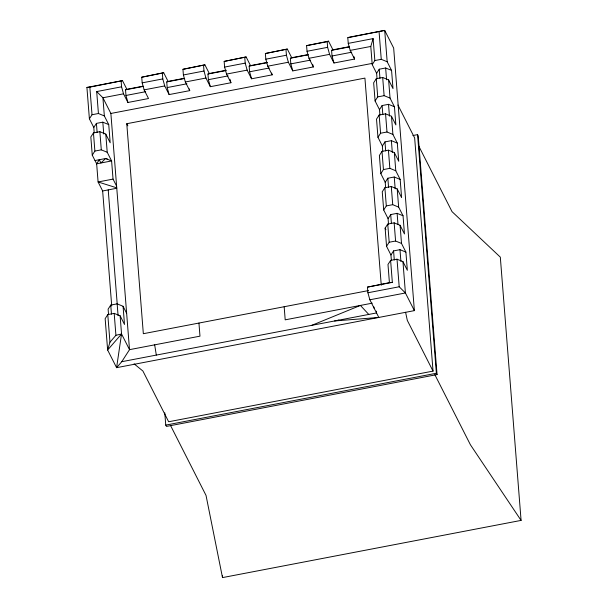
<?xml version="1.0" encoding="UTF-8"?>
<svg xmlns="http://www.w3.org/2000/svg" width="608" height="608" viewBox="0 0 608 608"><rect width="100%" height="100%" fill="white"/><g stroke="black" fill="none" stroke-linecap="round" stroke-linejoin="round"><path stroke-width="0.91" d="M376.572 311.167L376.527 312.945L121.767 361.699L116.592 367.673L107.631 350.018L105.154 318.66L107.783 314.594L114.19 313.371L120.11 315.795L124.503 324.459L123.074 306.288L117.154 303.856L110.74 305.087L108.118 309.153L108.551 314.602M120.11 315.795L121.547 333.967L116.592 367.673L414.375 310.627L393.665 48.055L384.704 30.4L349.144 37.21L347.791 37.734L348.24 43.381L350.185 50.396L354.578 59.06L333.974 63.004L329.574 54.348L327.636 47.333L327.188 41.678L328.54 41.162L332.933 49.818L349.06 46.732M107.783 314.594L109.957 342.182L107.631 350.018L121.547 333.967L129.512 349.661L121.767 361.699M377.044 78.728L376.618 73.279L372.225 64.623L370.789 46.451L373.114 38.616L348.24 43.381M94.217 132.916L93.784 127.46L89.391 118.803L92.021 114.737L89.84 87.149L122.482 80.636L126.874 89.292L143.002 86.207M93.784 127.46L96.414 123.394L102.82 122.17L108.741 124.594L110.177 142.766L105.784 134.11L99.864 131.678L93.45 132.901L90.828 136.967L92.256 155.139L96.649 163.803L111.606 160.938L107.213 152.274L105.784 134.11M92.256 155.139L94.886 151.073L93.45 132.901M96.649 163.803L99.279 159.737L100.928 162.982L105.686 158.506L107.365 159.068M372.225 64.623L374.847 60.557L373.114 38.616M376.618 73.279L379.24 69.213L385.647 67.99L391.567 70.414L393.004 88.586L388.611 79.922L382.69 77.497L376.284 78.721L373.654 82.787L375.09 100.958L379.483 109.622L379.909 115.072M375.09 100.958L377.712 96.892L376.284 78.721M379.483 109.622L382.105 105.556L388.52 104.325L394.44 106.757L395.869 124.921L391.476 116.265L385.556 113.833L379.149 115.064L376.519 119.13L377.956 137.294L382.348 145.958L382.774 151.407M377.956 137.294L380.578 133.228L379.149 115.064M382.348 145.958L384.97 141.892L391.385 140.661L397.305 143.093L398.734 161.264L394.341 152.6L388.421 150.176L382.014 151.4L379.384 155.466L380.821 173.637L385.214 182.294L385.647 187.743M380.821 173.637L383.443 169.571L382.014 151.4M385.214 182.294L387.836 178.228L394.25 177.004L400.17 179.428L401.599 197.6L397.206 188.936L391.286 186.512L384.879 187.735L382.25 191.801L383.686 209.973L388.079 218.637L388.512 224.086M383.686 209.973L386.308 205.907L384.879 187.735M388.079 218.637L390.708 214.571L397.115 213.34L403.036 215.772L404.464 233.936L400.072 225.279L394.151 222.847L387.744 224.078L385.122 228.144L386.551 246.308L390.944 254.972L391.377 260.422M386.551 246.308L389.181 242.242L387.744 224.078M390.944 254.972L393.574 250.906L399.98 249.675L405.901 252.107L407.337 270.279L402.944 261.615L397.016 259.19L390.61 260.414L387.988 264.48L389.416 282.652L367.46 287.12L367.908 292.767L369.854 299.782L378.814 317.444L334.575 320.956M109.957 342.182L115.923 335.304L121.547 333.967M311.896 325.28L360.4 305.429L368.775 314.427M121.129 81.153L121.577 86.807L123.523 93.822L127.916 102.478L148.519 98.534L144.126 89.87L142.181 82.855L141.732 77.208L163.689 72.74L168.089 81.396L184.209 78.31M141.732 77.208L163.689 72.74M127.916 102.478L125.97 95.464L125.522 89.817L126.874 89.292M162.344 73.256L162.784 78.911L164.73 85.926L169.123 94.582L189.734 90.638L185.341 81.981L183.396 74.966L182.947 69.312L204.904 64.843L209.296 73.507L226.32 70.247M182.947 69.312L204.904 64.843M169.123 94.582L167.185 87.567L166.736 81.92L168.089 81.396M203.551 65.368L203.999 71.014L205.945 78.029L210.338 86.693L230.941 82.741L226.548 74.085L224.603 67.07L224.162 61.416L246.118 56.947L250.511 65.611L267.528 62.35M224.162 61.416L246.118 56.947M210.338 86.693L208.392 79.678L207.944 74.024L209.296 73.507M244.766 57.471L245.206 63.118L247.152 70.133L251.545 78.797L272.156 74.852L267.763 66.188L265.818 59.174L265.369 53.519L287.326 49.058L291.718 57.714L307.846 54.629M265.369 53.519L287.326 49.058M251.545 78.797L249.607 71.782L249.158 66.128L250.511 65.611M285.973 49.575L286.421 55.229L288.367 62.244L292.76 70.9L313.363 66.956L308.97 58.292L307.025 51.277L306.584 45.63L328.54 41.162M292.76 70.9L290.814 63.886L290.366 58.231L291.718 57.714M333.974 63.004L332.029 55.989L331.58 50.342L332.933 49.818M347.791 37.734L384.704 30.4L387.174 61.758L391.567 70.414M337.25 320.439L339.028 320.097M89.391 118.803L86.921 87.446L122.482 80.636M306.584 45.63L327.188 41.678M108.741 124.594L104.348 115.938L98.428 113.506L96.695 91.572L121.577 86.807M142.181 82.855L162.784 78.911M183.396 74.966L203.999 71.014M224.603 67.07L245.206 63.118M265.818 59.174L286.421 55.229M307.025 51.277L327.636 47.333M125.522 89.817L143.442 86.382M166.736 81.92L184.65 78.485M207.944 74.024L225.864 70.589M249.158 66.128L267.079 62.7M290.366 58.231L308.286 54.804M331.58 50.342L349.501 46.907M123.523 93.822L102.912 97.766L96.695 91.572M144.126 89.87L164.73 85.926M185.341 81.981L205.945 78.029M226.548 74.085L247.152 70.133M267.763 66.188L288.367 62.244M308.97 58.292L329.574 54.348M350.185 50.396L370.789 46.451M125.97 95.464L145.677 91.686M167.185 87.567L186.892 83.798M208.392 79.678L228.099 75.901M249.607 71.782L269.314 68.005M290.814 63.886L310.521 60.108M332.029 55.989L351.736 52.212M92.021 114.737L98.428 113.506M374.847 60.557L381.254 59.326L387.174 61.758M104.348 115.938L102.912 97.766L110.876 113.46L372.24 63.399M368.509 290.571L143.336 333.708L126.776 123.72L364.922 78.105L381.262 285.251M94.886 151.073L101.293 149.849L107.213 152.274M377.712 96.892L384.119 95.669L390.04 98.093L394.44 106.757M95.008 160.55L105.686 158.506L111.606 160.938M116.614 186.139L113.042 179.102L98.086 181.967L96.619 163.332M380.578 133.228L386.992 132.004L392.912 134.429L397.305 143.093M116.721 187.826L98.086 181.967L102.653 190.965L116.751 188.267M412.908 135.531L417.559 134.642L418.228 135.956L437.046 374.581L166.425 426.421L165.756 425.106L164.783 412.794M383.443 169.571L389.857 168.34L395.778 170.772L400.17 179.428M386.308 205.907L392.722 204.683L398.643 207.108L403.036 215.772M389.181 242.242L395.588 241.019L401.508 243.451L405.901 252.107M367.46 287.12L392.342 282.355L390.61 260.414M367.908 292.767L399.198 286.778L405.414 292.972L414.375 310.627M369.854 299.782L405.414 292.972L402.944 261.615M372.225 303.164L285.198 319.838L284.164 306.728M397.928 105.009L414.656 137.986L433.04 371.108L168.652 421.762L142.918 371.032L134.087 363.842M165.756 425.106L436.377 373.259L437.046 374.581M170.415 425.235L206.028 495.421L222.505 577.6L521.079 520.402L500.316 257.138L452.025 211.645L418.562 145.684M86.921 87.446L89.84 87.149M389.416 282.652L392.342 282.355M521.079 520.402L470.417 444.775L434.804 374.589M385.122 228.144L385.92 229.718M433.04 371.108L407.307 320.386L405.597 312.276M126.776 123.72L127.855 125.856M123.074 306.288L126.639 313.325M353.848 56.43L354.578 59.06M312.634 64.326L313.363 66.956M373.76 306.69L374.247 308.446M271.67 73.097L272.156 74.852M229.968 79.238L230.941 82.741M189.248 88.882L189.734 90.638M154.668 344.842L156.317 355.087M417.559 134.642L436.377 373.259M388.611 79.922L390.04 98.093M391.476 116.265L392.912 134.429M394.341 152.6L395.778 170.772M397.206 188.936L398.643 207.108M400.072 225.279L401.508 243.451M385.647 67.99L386.582 79.8M388.52 104.325L389.447 116.136M391.385 140.661L392.312 152.471M394.25 177.004L395.177 188.814M397.115 213.34L397.974 224.238M399.98 249.675L400.915 261.486M379.08 31.738L381.254 59.326M382.69 77.497L384.119 95.669M385.556 113.833L386.992 132.004M388.421 150.176L389.857 168.34M391.286 186.512L392.722 204.683M394.151 222.847L395.588 241.019M397.016 259.19L399.198 286.778M379.24 69.213L379.954 78.303M382.105 105.556L382.82 114.638M384.97 141.892L385.692 150.974M387.836 178.228L388.558 187.317M390.708 214.571L391.423 223.653M393.574 250.906L394.288 259.988M222.361 575.708L222.505 577.6M198.945 323.061L199.979 336.163L129.512 349.661L110.876 113.46M111.568 160.466L113.042 179.102M108.216 189.901L117.207 303.894M102.82 122.17L103.755 133.98M117.154 303.856L118.081 315.666M99.864 131.678L101.293 149.849M114.19 313.371L115.923 335.304M102.653 190.965L111.72 305.908M96.414 123.394L97.128 132.483M110.74 305.087L111.462 314.169"/></g></svg>
